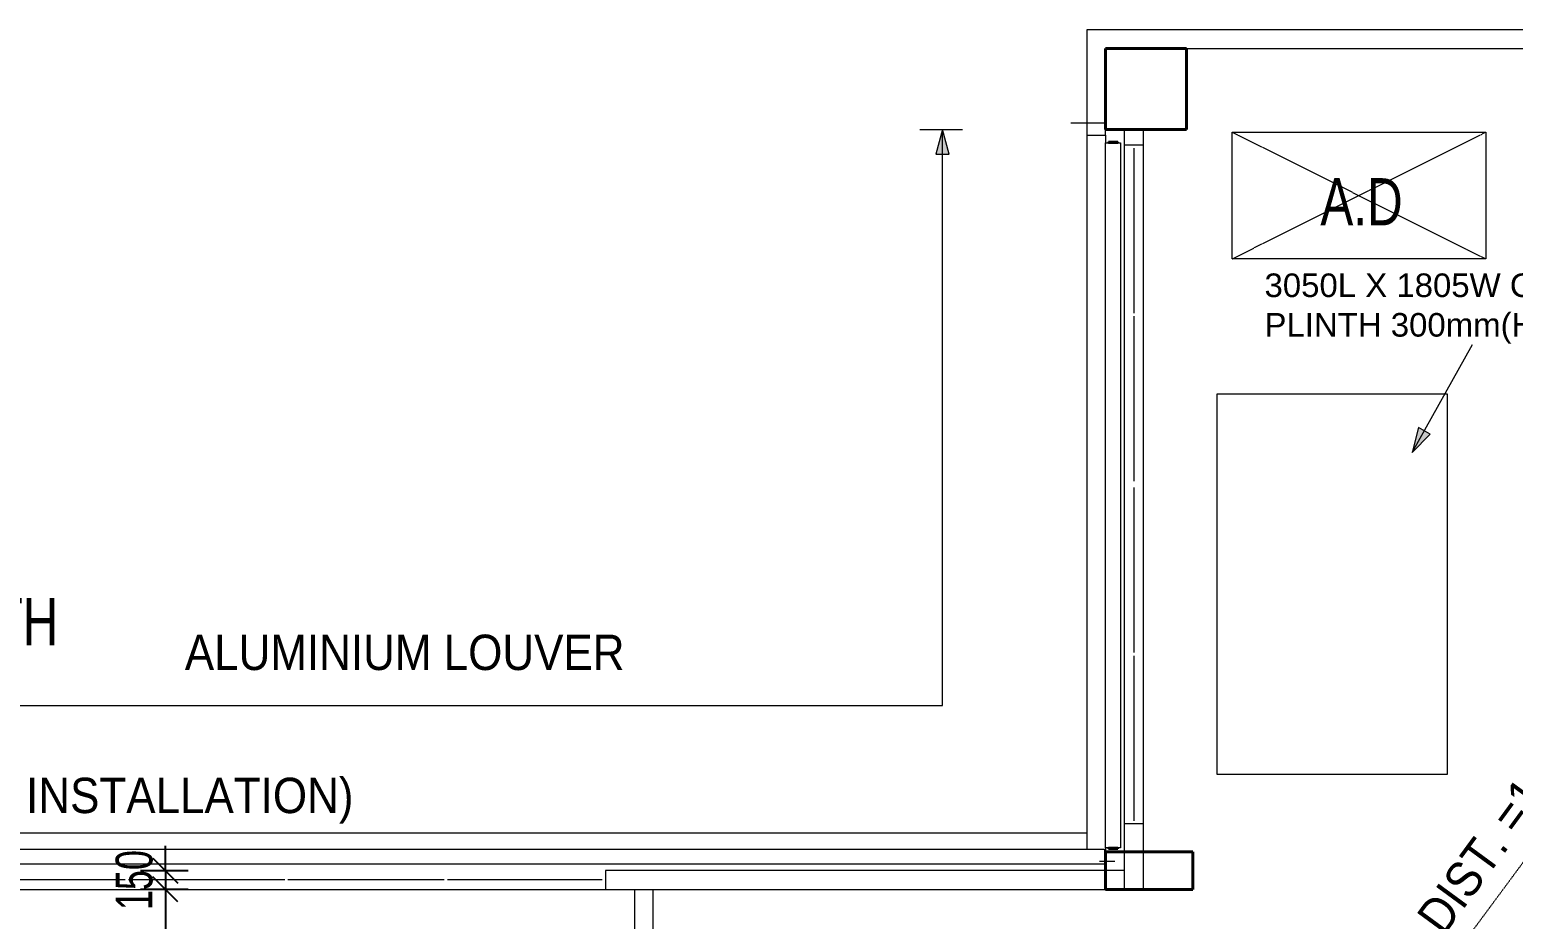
# Model space of a CAD drawing. Header units: millimetres. Extents: x 12827 to 109288, y -12264 to 68487.
# Drawn here: x 54654 to 66561, y 45017 to 52157 of the extents above; entities that cross this region are included whole.
import ezdxf

# ---------------------------------------------------------------- set-up
doc = ezdxf.new("R2010")
doc.units = ezdxf.units.MM
doc.linetypes.add('Dash', pattern=[6, 3, -3])
for name, color, linetype, lineweight in [('A-ANNO-DIMS', 211, 'Continuous', 5), ('A-DETL-GENF', 92, 'Continuous', 20), ('A-DETL-HDLN', 90, 'Dash', 9), ('A-DETL-THIN', 151, 'Continuous', 9), ('A-FLOR', 192, 'Continuous', 9), ('A-GLAZ', 151, 'Continuous', 9), ('A-GLAZ-CWMG', 51, 'Continuous', 20), ('A-WALL', 113, 'Continuous', 20), ('G-ANNO-TEXT', 231, 'Continuous', 5), ('S-COLS', 52, 'Continuous', 20)]:
    doc.layers.add(name, color=color, linetype=linetype, lineweight=lineweight)
doc.styles.add('Arial_1', font='arial.ttf', dxfattribs={"width": 0.7, "height": 295.05988})
doc.styles.add('Swis721 BT_2', font='swiss.ttf', dxfattribs={"width": 0.89, "height": 283.821263})
doc.styles.add('Swis721 BT_7', font='swiss.ttf', dxfattribs={"width": 0.75, "height": 378.428351})
doc.styles.add('Swis721 BT_8', font='swiss.ttf', dxfattribs={"height": 189.214176})
doc.dimstyles.new('Linear_-_1_5mm_Arial', dxfattribs={"dimscale": 304.8, "dimtxt": 300, "dimasz": 0.656168, "dimexe": 0.656168, "dimexo": 0.0625, "dimgap": 0.328084, "dimtad": 1, "dimdec": 0, "dimzin": 0, "dimdsep": 46, "dimtxsty": 'Arial_1', "dimblk1": 'OBLIQUE', "dimblk2": 'OBLIQUE', "dimsah": 1, "dimcen": 0.09, "dimadec": 0, "dimazin": 0, "dimtfac": 1, "dimtdec": 4, "dimtix": 1, "dimtmove": 0, "dimatfit": 3, "dimfxl": 0.656168, "dimfxlon": 1, "dimtvp": 1, "dimtolj": 1, "dimtzin": 0, "dimarcsym": 2})

# ---------------------------------------------------------------- blocks, each defined once
blk = doc.blocks.new('Rectangular Mullion - DLN_40 x 120mm _WD_-16432442-Copy of 2_F')
at = {"layer": 'A-GLAZ-CWMG'}
for p, q in [((51887, 45460), (51887, 45580)), ((51887, 45580), (63281, 45580)), ((63281, 45580), (63281, 45460)), ((63281, 45460), (51887, 45460))]:
    blk.add_line(p, q, dxfattribs=at)
blk = doc.blocks.new('DLN_Louvre - 1375x2500 _WH_ ML10-18922121-Copy of 2_F')
at = {"layer": 'A-GLAZ'}
blk.add_line((-662.5, 0), (662.5, 0), dxfattribs=at)
blk = doc.blocks.new('Rectangular Mullion - DLN_8 x 75mm _WD_-3302492-Copy of 2_F')
at = {"layer": 'A-GLAZ-CWMG', "lineweight": 30}
for p, q in [((-8, 37.5), (0, 37.5)), ((-8, -37.5), (-8, 37.5)), ((0, 37.5), (0, -37.5)), ((0, -37.5), (-8, -37.5))]:
    blk.add_line(p, q, dxfattribs=at)
blk = doc.blocks.new('Rectangular Mullion - DLN_8 x 75mm _WD_-3302490-Copy of 2_F')
at = {"layer": 'A-GLAZ-CWMG', "lineweight": 30}
for p, q in [((0, 37.5), (-8, 37.5)), ((-8, 37.5), (-8, -37.5)), ((0, -37.5), (0, 37.5)), ((-8, -37.5), (0, -37.5))]:
    blk.add_line(p, q, dxfattribs=at)
blk = doc.blocks.new('Rectangular Mullion - DLN_40 x 120mm _WD_-16432438-Copy of 2_F')
at = {"layer": 'A-GLAZ-CWMG'}
for p, q in [((63289, 51249), (63312, 51249)), ((63289, 45590), (63289, 51249)), ((63387, 51249), (63409, 51249)), ((63409, 51249), (63409, 45590)), ((63312, 45590), (63289, 45590)), ((63409, 45590), (63387, 45590))]:
    blk.add_line(p, q, dxfattribs=at)
blk = doc.blocks.new('DLN_Louvre - 1305_0000x2550 _WH_ ML19 2-18920459-Copy of 2_F')
at = {"layer": 'A-GLAZ'}
blk.add_line((-627.5, 0), (627.5, 0), dxfattribs=at)
blk = doc.blocks.new('DLN_Louvre - 1305_0000x2550 _WH_ ML19 2-V40-Copy of 2_F')
at = {"layer": 'A-GLAZ', "lineweight": 20}
blk.add_line((-627.5, 0), (627.5, 0), dxfattribs=at)
blk = doc.blocks.new('DLN_Louvre - 1292_5x2550 _WH_ ML19-V41-Copy of 2_F')
at = {"layer": 'A-GLAZ', "lineweight": 20}
blk.add_line((-621.25, 0), (621.25, 0), dxfattribs=at)
blk = doc.blocks.new('DLN_Louvre - 1375x2500 _WH_ ML10-V42-Copy of 2_F')
at = {"layer": 'A-GLAZ', "lineweight": 20}
blk.add_line((-662.5, 0), (662.5, 0), dxfattribs=at)
blk = doc.blocks.new('_Oblique')
at = {"color": 0, "linetype": 'ByBlock', "lineweight": -2}
blk.add_line((-0.5, -0.5), (0.5, 0.5), dxfattribs=at)
blk = doc.blocks.new('DIMBLOCK56-Copy of 2_F')
at = {"layer": 'A-ANNO-DIMS', "color": 0, "lineweight": -2, "transparency": 16777216}
for p, q in [((55744, 45407), (55744, 45607)), ((55925, 45407), (55544, 45407)), ((55744, 45407), (55744, 45257)), ((55925, 45257), (55544, 45257)), ((55744, 45257), (55744, 45057))]:
    blk.add_line(p, q, dxfattribs=at)
at = {"layer": 'Defpoints', "color": 0, "transparency": 16777216}
for p in [(55944, 45407), (55744, 45257), (55944, 45257)]:
    blk.add_point(p, dxfattribs=at)
at = {"layer": 'A-ANNO-DIMS', "color": 0, "lineweight": -2, "transparency": 16777216, "xscale": 200, "yscale": 200, "zscale": 200}
for p, rotation in [((55744, 45407), 270), ((55744, 45257), 90)]:
    blk.add_blockref('_Oblique', p, dxfattribs=dict(at, rotation=rotation))
at = {"layer": 'A-ANNO-DIMS', "color": 0, "transparency": 16777216, "insert": (55494, 45332), "char_height": 295.1, "width": 564.92, "attachment_point": 5, "rotation": 90, "style": 'Arial_1'}
blk.add_mtext('\\A1;150', dxfattribs=at)
blk = doc.blocks.new('DIMBLOCK57-Copy of 2_F')
at = {"layer": 'A-ANNO-DIMS', "color": 0, "lineweight": -2, "transparency": 16777216}
for p, q in [((55925, 45257), (55544, 45257)), ((55744, 45257), (55744, 39757)), ((55925, 39757), (55544, 39757))]:
    blk.add_line(p, q, dxfattribs=at)
at = {"layer": 'Defpoints', "color": 0, "transparency": 16777216}
for p in [(55944, 45257), (55744, 39757), (55944, 39757)]:
    blk.add_point(p, dxfattribs=at)
at = {"layer": 'A-ANNO-DIMS', "color": 0, "lineweight": -2, "transparency": 16777216, "xscale": 200, "yscale": 200, "zscale": 200}
for p, rotation in [((55744, 45257), 90), ((55744, 39757), 270)]:
    blk.add_blockref('_Oblique', p, dxfattribs=dict(at, rotation=rotation))
at = {"layer": 'A-ANNO-DIMS', "color": 0, "transparency": 16777216, "insert": (55494, 42507), "char_height": 295.1, "width": 753.23, "attachment_point": 5, "rotation": 90, "style": 'Arial_1'}
blk.add_mtext('\\A1;5500', dxfattribs=at)

msp = doc.modelspace()

# ---------------------------------------------------------------- hatches: boundary and pattern name
at = {"layer": 'A-DETL-GENF'}
h = msp.add_hatch(color=7, dxfattribs=at)
h.paths.add_polyline_path([(52079.29296, 46678.25871), (52079.29296, 46785.43838), (51879.29296, 46731.84855)], flags=0)
h.paths.add_polyline_path([(61925.70312, 51157.48546), (62032.8828, 51157.48546), (61979.29296, 51357.48546)], flags=0)
at = {"layer": 'G-ANNO-TEXT'}
msp.add_hatch(color=130, dxfattribs=at).paths.add_polyline_path([(65750.02593, 48762.93412), (65894.29259, 48911.45685), (65800.70315, 48963.69191)], flags=0)

# ---------------------------------------------------------------- linework, layer by layer
at = {"layer": 'A-DETL-HDLN'}
for p, q in [((71318.3843, 51791.27067), (62739.29296, 40207.48546)), ((64305.29292, 50317.87778), (66339.29296, 51334.8778)), ((64305.29292, 51334.8778), (66339.29296, 50317.87778))]:
    msp.add_line(p, q, dxfattribs=at)
at = {"layer": 'A-DETL-THIN'}
for p, q in [((61799.29296, 51357.48546), (62139.29296, 51357.48546)), ((61979.29296, 51357.48546), (61925.70312, 51157.48546)), ((62032.8828, 51157.48546), (61979.29296, 51357.48546)), ((61979.29296, 46731.84855), (61979.29296, 51357.48546)), ((63289.29296, 51407.48546), (63009.29296, 51407.48546)), ((61925.70312, 51157.48546), (62032.8828, 51157.48546)), ((51879.29296, 46731.84855), (61979.29296, 46731.84855)), ((63239.29296, 45482.48546), (63364.29296, 45482.48546))]:
    msp.add_line(p, q, dxfattribs=at)
at = {"layer": 'A-FLOR'}
for p, q in [((64305.29292, 50317.87778), (64305.29292, 51334.8778)), ((64305.29292, 51334.8778), (66339.29296, 51334.8778)), ((66339.29296, 51334.8778), (66339.29296, 50317.87778)), ((66339.29296, 50317.87778), (64305.29292, 50317.87778)), ((66032.29295, 49231.98551), (64182.29295, 49231.98551)), ((64182.29295, 49231.98551), (64182.29295, 46181.98551)), ((66032.29295, 46181.98551), (66032.29295, 49231.98551)), ((64182.29295, 46181.98551), (66032.29295, 46181.98551))]:
    msp.add_line(p, q, dxfattribs=at)
at = {"layer": 'A-FLOR', "lineweight": 20}
for p, q in [((63289.29296, 51310.98546), (63289.29296, 51249.48546)), ((52874.29296, 45257.48546), (59274.29296, 45257.48546))]:
    msp.add_line(p, q, dxfattribs=at)
at = {"layer": 'A-WALL'}
for p, q in [((86439.29296, 52157.48546), (63139.29296, 52157.48546)), ((63139.29296, 52157.48546), (63139.29296, 45579.98547)), ((63289.29296, 52007.48546), (86289.29296, 52007.48546)), ((63289.29296, 51310.98546), (63289.29296, 52007.48546)), ((63589.29296, 51357.48546), (63439.29296, 51357.48546)), ((63439.29296, 45257.48546), (63439.29296, 51357.48546)), ((63589.29296, 51357.48546), (63589.29296, 45257.48546)), ((63139.29296, 51310.98546), (63289.29296, 51310.98546)), ((63439.29296, 51232.48546), (63589.29296, 51232.48546)), ((63589.29296, 45782.48546), (63439.29296, 45782.48546)), ((63139.29296, 45707.48546), (37639.29302, 45707.48546)), ((63281.29296, 45557.48547), (63289.29296, 45557.48547)), ((63289.29296, 45590.48546), (63289.29296, 45557.48547)), ((63439.29296, 45407.48546), (59274.29296, 45407.48546)), ((59274.29296, 45407.48546), (59274.29296, 45257.48546)), ((59274.29296, 45257.48546), (63589.29296, 45257.48546)), ((59509.29296, 45257.48546), (59509.29296, 39757.48546)), ((59659.29296, 39757.48546), (59659.29296, 45257.48546))]:
    msp.add_line(p, q, dxfattribs=at)
at = {"layer": 'G-ANNO-TEXT', "color": 130}
for p, q in [((65750.02593, 48762.93412), (66234.2002, 49630.42811)), ((65800.70315, 48963.69191), (65750.02593, 48762.93412)), ((65894.29259, 48911.45685), (65800.70315, 48963.69191)), ((65750.02593, 48762.93412), (65894.29259, 48911.45685))]:
    msp.add_line(p, q, dxfattribs=at)
at = {"layer": 'S-COLS', "color": 250, "lineweight": 40}
for p, q in [((63939.29296, 52007.48546), (63289.29296, 52007.48546)), ((63289.29296, 52007.48546), (63289.29296, 51357.48546)), ((63939.29296, 51357.48546), (63939.29296, 52007.48546)), ((63289.29296, 51357.48546), (63939.29296, 51357.48546)), ((63989.29296, 45557.48546), (63289.29296, 45557.48546)), ((63289.29296, 45557.48546), (63289.29296, 45257.48546)), ((63989.29296, 45257.48546), (63989.29296, 45557.48546)), ((63289.29296, 45257.48546), (63989.29296, 45257.48546))]:
    msp.add_line(p, q, dxfattribs=at)

# ---------------------------------------------------------------- block references
at = {"layer": 'A-GLAZ', "lineweight": 20}
for name, p, rotation in [('DLN_Louvre - 1375x2500 _WH_ ML10-V42-Copy of 2_F', (63514.29296, 50544.98546), 269.9999999999999), ('DLN_Louvre - 1375x2500 _WH_ ML10-V42-Copy of 2_F', (63514.29296, 46469.98546), 269.9999999999999), ('DLN_Louvre - 1305_0000x2550 _WH_ ML19 2-V40-Copy of 2_F', (54794.29296, 45332.48546), 180), ('DLN_Louvre - 1292_5x2550 _WH_ ML19-V41-Copy of 2_F', (58628.04296, 45332.48546), 180)]:
    msp.add_blockref(name, p, dxfattribs=dict(at, rotation=rotation))
at = {"layer": 'A-GLAZ'}
for name, p, rotation in [('DLN_Louvre - 1375x2500 _WH_ ML10-18922121-Copy of 2_F', (63514.29296, 49194.98546), 269.9999999999999), ('DLN_Louvre - 1375x2500 _WH_ ML10-18922121-Copy of 2_F', (63514.29296, 47819.98546), 269.9999999999999), ('DLN_Louvre - 1305_0000x2550 _WH_ ML19 2-18920459-Copy of 2_F', (56074.29296, 45332.48546), 180), ('DLN_Louvre - 1305_0000x2550 _WH_ ML19 2-18920459-Copy of 2_F', (57354.29296, 45332.48546), 180)]:
    msp.add_blockref(name, p, dxfattribs=dict(at, rotation=rotation))
at = {"layer": 'A-GLAZ-CWMG'}
for name in ['Rectangular Mullion - DLN_40 x 120mm _WD_-16432438-Copy of 2_F', 'Rectangular Mullion - DLN_40 x 120mm _WD_-16432442-Copy of 2_F']:
    msp.add_blockref(name, (0, 0), dxfattribs=at)
at = {"layer": 'A-GLAZ-CWMG', "rotation": 90.00000000000018}
msp.add_blockref('Rectangular Mullion - DLN_8 x 75mm _WD_-3302490-Copy of 2_F', (63349.29296, 51257.48546), dxfattribs=at)
at = {"layer": 'A-GLAZ-CWMG', "extrusion": (0, 0, -1), "rotation": 269.9999999999998}
msp.add_blockref('Rectangular Mullion - DLN_8 x 75mm _WD_-3302492-Copy of 2_F', (-63349.29296, 45582.48546), dxfattribs=at)

# ---------------------------------------------------------------- texts
at = {"layer": 'G-ANNO-TEXT', "color": 7, "attachment_point": 1, "line_spacing_factor": 1.00667}
for s, insert, char_height, width, style in [('A.D', (65012.44574, 50965.66815), 378.428351, 768, 'Swis721 BT_7'), ('3050L X 1805W CONCRETE\\PPLINTH 300mm(H)', (64564.2002, 50200.59467), 189.2141757, 4008, 'Swis721 BT_8'), ('300mm THK.\\PCONCRETE PLINTH', (51140.31963, 48230.24276), 378.4283513, 4315.2, 'Swis721 BT_7'), ('ALUMINIUM LOUVER', (55899.276, 47301.59976), 283.8212635, 4064.4, 'Swis721 BT_2'), ('(FOR ANTENNA INSTALLATION)', (51881.35227, 46153.14937), 283.8212635, 6181.2, 'Swis721 BT_2')]:
    msp.add_mtext(s, dxfattribs=dict(at, insert=insert, char_height=char_height, width=width, style=style))
at = {"layer": 'G-ANNO-TEXT', "color": 7, "insert": (65042.6232, 44048.4663), "char_height": 283.8212635, "width": 5932.8, "attachment_point": 1, "rotation": 53.776840045, "line_spacing_factor": 1.00667, "style": 'Swis721 BT_2'}
msp.add_mtext('TOTAL DIST. =16.344 m <18m', dxfattribs=at)

# ---------------------------------------------------------------- dimensions: what is measured, and where the dimension line sits
at = {"layer": 'A-ANNO-DIMS'}
for base, p1, p2, override, picture, middle in [((55744.20169, 45257.48546), (55944.20169, 45407.48546), (55944.20169, 45257.48546), {"dimpost": '<>', "dimfxl": 150}, 'DIMBLOCK56-Copy of 2_F', (55493.55209, 45332.48546)), ((55744.20169, 39757.48546), (55944.20169, 45257.48546), (55944.20169, 39757.48546), {"dimpost": '<>', "dimfxl": 5500}, 'DIMBLOCK57-Copy of 2_F', (55493.55209, 42507.48546))]:
    dim = msp.add_linear_dim(base=base, p1=p1, p2=p2, angle=90, dimstyle='Linear_-_1_5mm_Arial', override=override, dxfattribs=at)
    dim.commit()
    dim.dimension.update_dxf_attribs({"geometry": picture, "text_midpoint": middle})

doc.saveas('drawing.dxf')
